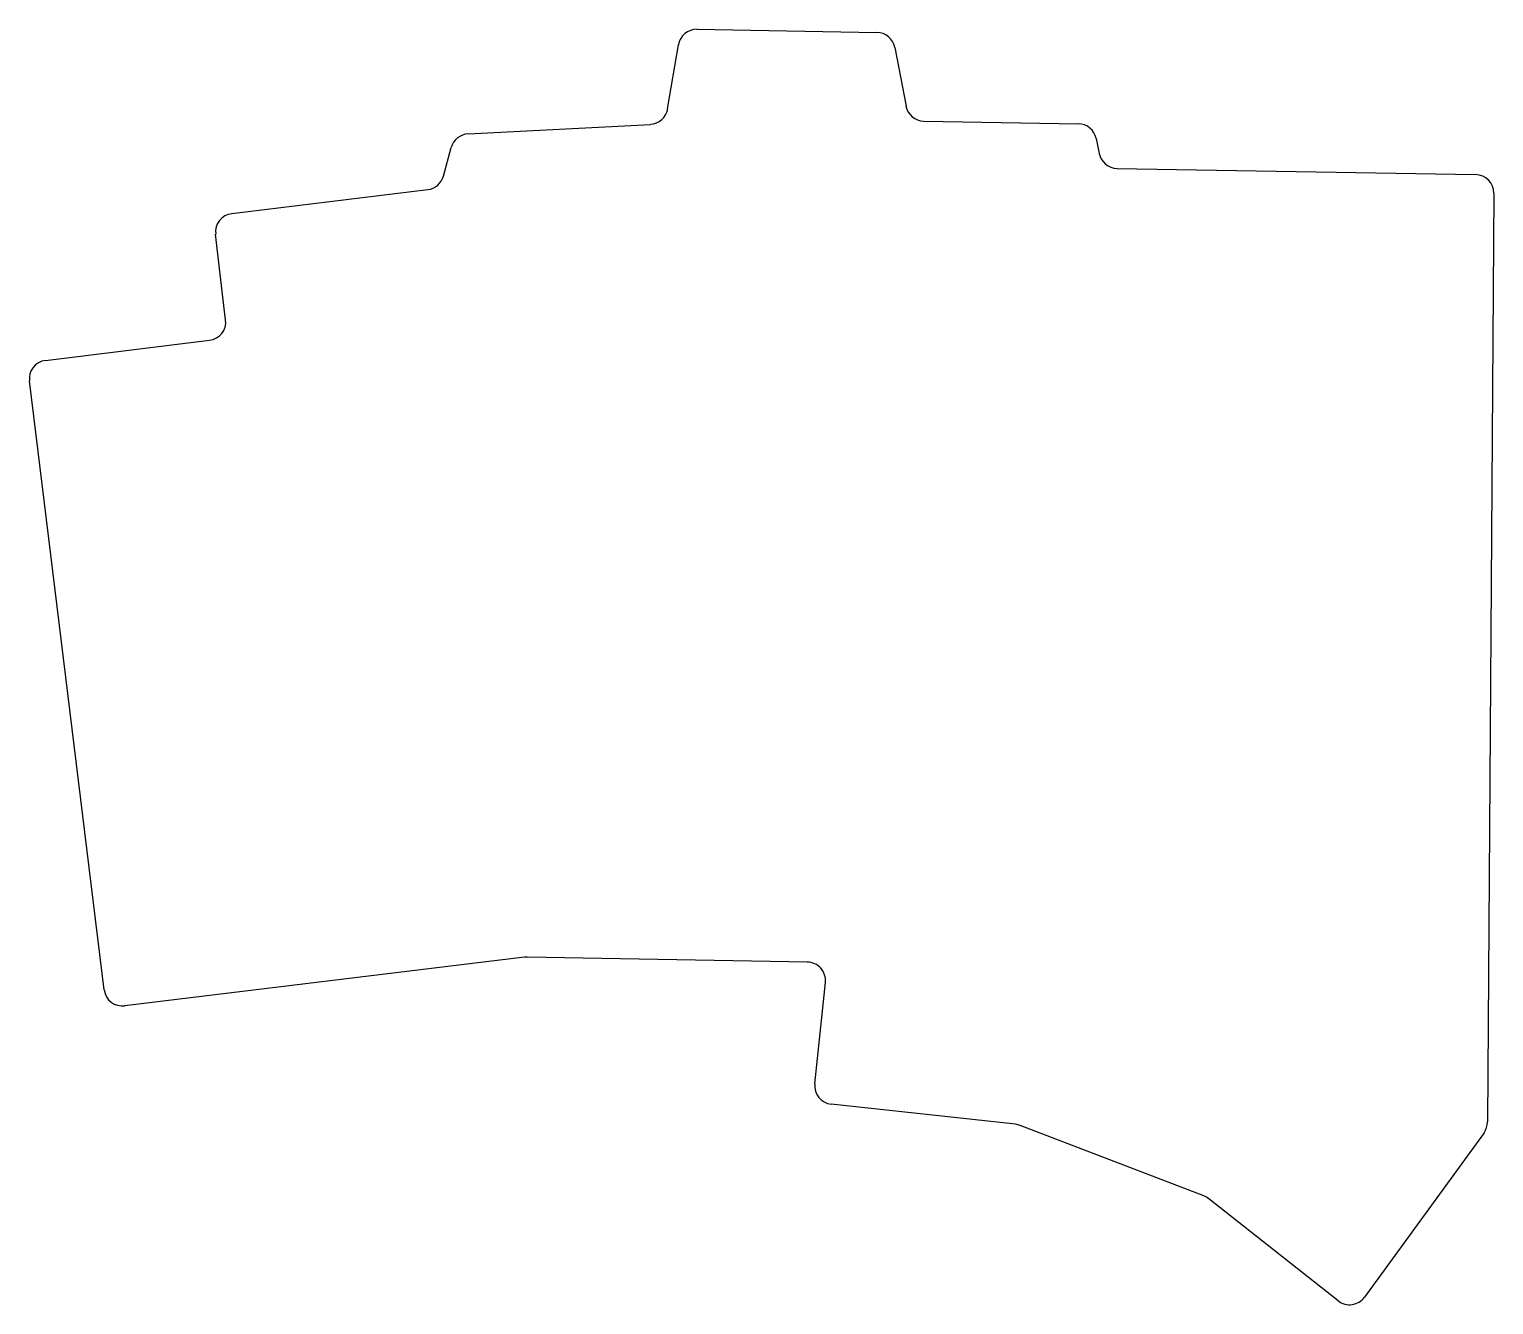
# Model space of a CAD drawing. Header units: millimetres. Extents: x 125 to 283, y -191 to -53.
import ezdxf

# ---------------------------------------------------------------- set-up
doc = ezdxf.new("R2010")
doc.units = ezdxf.units.MM

msp = doc.modelspace()

# ---------------------------------------------------------------- linework, layer by layer
for p, q in [((196.89, -53.09), (216.35, -53.43)), ((193.72, -61.7), (194.89, -54.75)), ((218.28, -55.05), (219.5, -61.39)), ((221.43, -63.02), (238.14, -63.31)), ((172.13, -64.4), (191.85, -63.37)), ((240.07, -64.91), (240.4, -66.53)), ((169.47, -68.96), (170.3, -65.88)), ((242.32, -68.13), (281.1, -68.81)), ((146.58, -73.03), (167.79, -70.43)), ((283.07, -70.82), (282.4, -171.29)), ((145.9, -84.51), (144.83, -75.24)), ((126.43, -88.91), (144.16, -86.73)), ((132.77, -156.99), (124.69, -91.13)), ((178.24, -153.47), (135, -158.73)), ((208.83, -153.99), (178.52, -153.46)), ((209.63, -167.17), (210.78, -156.2)), ((231.35, -171.54), (211.4, -169.36)), ((251.73, -179.29), (231.85, -171.66)), ((282.02, -172.46), (269.1, -190.24)), ((266.24, -190.63), (252.25, -179.59))]:
    msp.add_line(p, q)
for centre, start, end in [((196.86, -55.09), 89, 170.4405), ((216.31, -55.42), 10.8887, 89), ((191.75, -61.37), 273, 350.4405), ((221.46, -61.02), 190.8887, 269), ((238.11, -65.31), 11.4649, 89), ((172.24, -66.4), 93, 164.9277), ((242.36, -66.13), 191.4649, 269), ((167.54, -68.44), 277, 344.9277), ((281.07, -70.81), 359.6189, 89), ((146.82, -75.02), 97, 186.5692), ((143.92, -84.74), 277, 6.5692), ((126.67, -90.89), 97, 187), ((178.48, -155.46), 88.9864, 96.9373), ((208.79, -155.99), 354, 88.9864), ((134.76, -156.75), 187, 276.9373), ((211.62, -167.38), 174, 263.7753), ((231.14, -173.53), 69, 83.7753), ((280.4, -171.28), 324, 359.6189), ((251.01, -181.16), 51.7228, 69), ((267.48, -189.06), 231.7228, 324)]:
    msp.add_arc(centre, 2, start, end)

doc.saveas('drawing.dxf')
